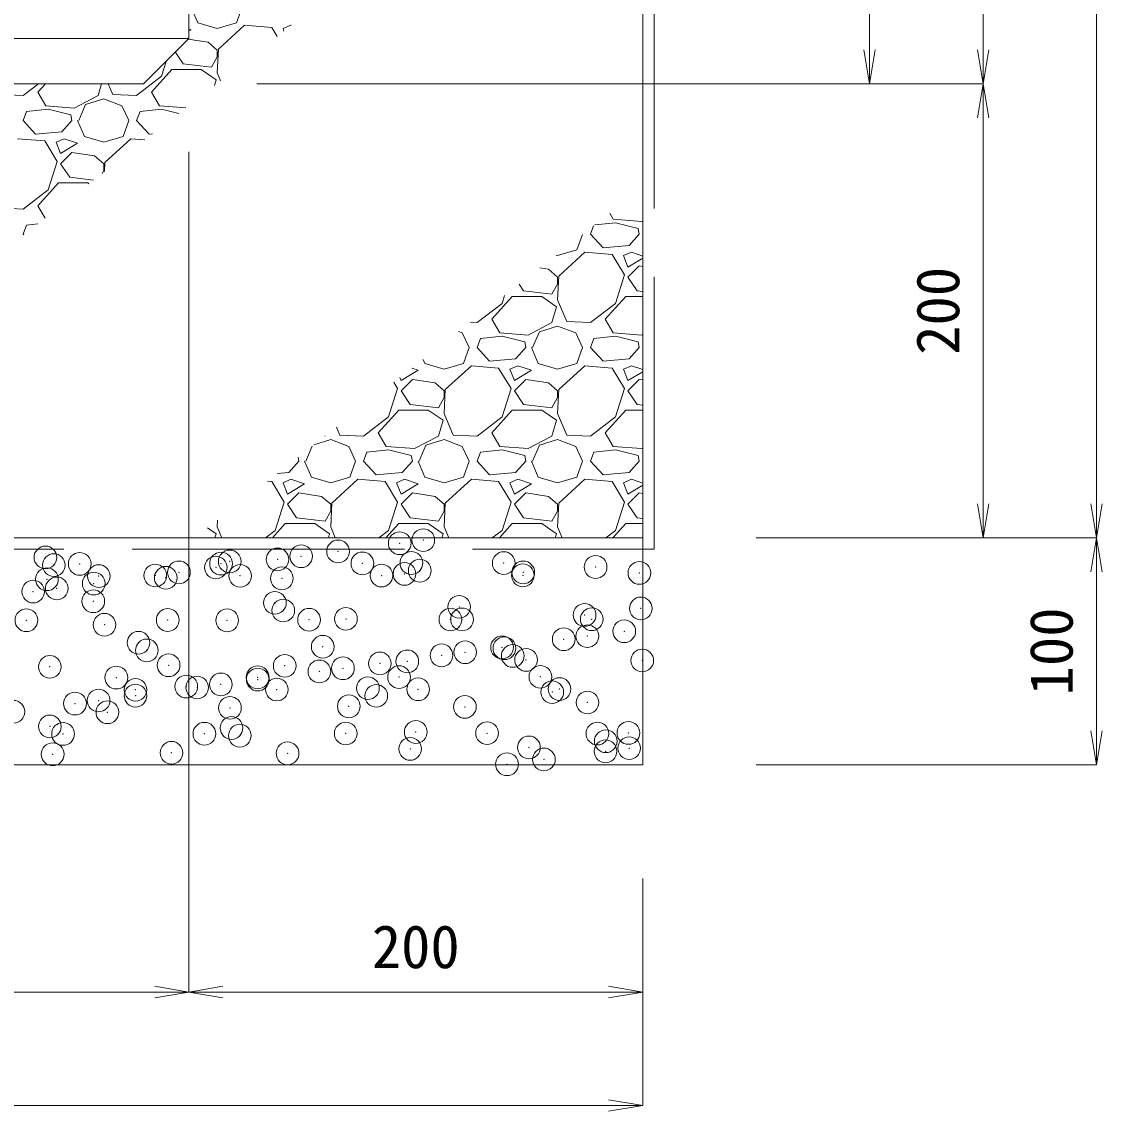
# Model space of a CAD drawing. Units: millimetres at full size, sheet at 1:20. Extents: x 0 to 23340, y -4498 to 8520.
# Drawn here: x 5103.9 to 5580, y 6243.7 to 6723.5 of the extents above; entities that cross this region are included whole.
import ezdxf
from ezdxf.enums import TextEntityAlignment as Align

# ---------------------------------------------------------------- set-up
doc = ezdxf.new("R2010")
doc.units = ezdxf.units.MM
doc.header["$LTSCALE"] = 20
doc.header["$PDMODE"] = 32
doc.header["$PDSIZE"] = 10
doc.linetypes.add('DASHED', pattern=[7.5, 6, -1.5])
for name, color, linetype, lineweight in [('KIJUN', 5, 'Continuous', 5), ('SUNPO', 3, 'Continuous', 13), ('TITLE', 7, 'Continuous', 13), ('ﾊｯﾁﾝｸﾞ', 7, 'Continuous', 5)]:
    doc.layers.add(name, color=color, linetype=linetype, lineweight=lineweight)
doc.styles.add('ＭＳ ゴシック', font='')
doc.styles.get('ＭＳ ゴシック').set_extended_font_data('MS Gothic')

# ---------------------------------------------------------------- blocks, each defined once
blk = doc.blocks.new('open_arrow')
at = {"color": 0, "linetype": 'Continuous', "lineweight": -2}
blk.add_lwpolyline([(7.5, 1.25), (0, 0), (7.5, -1.25)], dxfattribs=at)

msp = doc.modelspace()

# ---------------------------------------------------------------- linework, layer by layer
at = {"layer": 'KIJUN', "color": 7, "lineweight": 13}
msp.add_line((4757.48, 6716.2), (5177.48, 6716.2), dxfattribs=at)
msp.add_lwpolyline([(4845.42, 6834.04), (4817.48, 7481.2), (4844.48, 7546.2), (4842.48, 7586.2), (4806.48, 7606.2), (4802.48, 7681.2), (4760.48, 7681.2), (4757.48, 7678.2), (4757.48, 6716.2), (4777.48, 6696.2), (5157.48, 6696.2), (5177.48, 6716.2), (5177.48, 7678.2), (5174.48, 7681.2), (5132.48, 7681.2), (5128.48, 7606.2), (5092.48, 7586.2), (5090.48, 7546.2), (5117.48, 7481.2), (5089.55, 6834.04)], dxfattribs=at)
at = {"layer": 'KIJUN', "color": 7, "linetype": 'DASHED', "lineweight": 13}
msp.add_lwpolyline([(4757.48, 7501.2), (4552.48, 7501.2), (4552.48, 6491.2), (5382.48, 6491.2), (5382.48, 7501.2), (5177.48, 7501.2)], dxfattribs=at)
at = {"layer": 'KIJUN', "color": 7, "lineweight": 13}
for points in [[(5177.48, 7496.2), (5177.48, 6716.2), (5157.48, 6696.2), (4777.48, 6696.2), (4757.48, 6716.2), (4757.48, 7496.2), (4557.48, 7496.2), (4557.48, 6496.2), (5377.48, 6496.2), (5377.48, 7496.2)], [(5377.48, 6496.2), (4557.48, 6496.2), (4557.48, 6396.2), (5377.48, 6396.2)]]:
    msp.add_lwpolyline(points, close=True, dxfattribs=at)
at = {"layer": 'SUNPO'}
for p, q in [((5527.48, 6696.2), (5527.48, 7681.2)), ((5577.48, 6496.2), (5577.48, 7681.2)), ((5477.48, 7496.2), (5477.48, 6696.2)), ((5207.48, 6696.2), (5477.48, 6696.2)), ((5207.48, 6696.2), (5527.48, 6696.2)), ((5207.48, 6696.2), (5527.48, 6696.2)), ((5527.48, 6696.2), (5527.48, 6496.2)), ((5177.48, 6666.2), (5177.48, 6296.2)), ((5177.48, 6666.2), (5177.48, 6296.2)), ((5427.48, 6496.2), (5527.48, 6496.2)), ((5427.48, 6496.2), (5577.48, 6496.2)), ((5427.48, 6496.2), (5577.48, 6496.2)), ((5577.48, 6396.2), (5577.48, 6496.2)), ((5427.48, 6396.2), (5577.48, 6396.2)), ((5377.48, 6346.2), (5377.48, 6296.2)), ((5377.48, 6346.2), (5377.48, 6246.2)), ((4757.48, 6296.2), (5177.48, 6296.2)), ((5177.48, 6296.2), (5377.48, 6296.2)), ((4557.48, 6246.2), (5377.48, 6246.2))]:
    msp.add_line(p, q, dxfattribs=at)
at = {"layer": 'TITLE'}
for p in [(5270.41, 6493.83), (5280.82, 6495.2), (5114.31, 6487.6), (5216.57, 6486.74), (5226.98, 6488.11), (5243.24, 6490.25), (5118, 6484.22), (5129.4, 6484.75), (5189.4, 6483.16), (5191.68, 6484.86), (5195.52, 6485.83), (5253.96, 6484.97), (5275.55, 6485.15), (5316.25, 6485.09), (5356.76, 6483.38), (5114.98, 6477.97), (5137.83, 6479.37), (5162.73, 6479.65), (5167.33, 6478.64), (5173.15, 6481.02), (5200.11, 6479.49), (5218.49, 6478.39), (5262.4, 6479.6), (5272.51, 6480.34), (5279.23, 6481.77), (5324.68, 6479.71), (5324.86, 6481.01), (5376.02, 6480.76), (5108.9, 6472.57), (5119.31, 6473.94), (5135.57, 6476.08), (5135.4, 6468.28), (5215.42, 6467.59), (5219.11, 6464.21), (5296.63, 6465.82), (5376.66, 6465.14), (5105.91, 6459.92), (5140.35, 6457.94), (5168.19, 6460.03), (5194.37, 6459.89), (5230.48, 6460.15), (5246.72, 6460.55), (5292.76, 6460.26), (5297.88, 6460.31), (5351.9, 6462.25), (5355.04, 6460.37), (5369.35, 6455.07), (5155.3, 6450.04), (5342.68, 6451.56), (5353.09, 6452.93), (5158.99, 6446.66), (5236.51, 6448.27), (5288.85, 6444.47), (5299.26, 6445.84), (5315.52, 6447.98), (5316.54, 6447.58), (5320.23, 6444.2), (5116.24, 6439.43), (5168.59, 6440.1), (5219.75, 6439.86), (5245.42, 6438.76), (5261.68, 6440.9), (5273.77, 6441.8), (5326.12, 6442.47), (5377.28, 6442.22), (5145.55, 6434.67), (5207.83, 6434.78), (5235.01, 6437.39), (5270.12, 6434.89), (5332.4, 6435.01), (5153.98, 6429.29), (5176.39, 6430.72), (5181.17, 6430.3), (5191.59, 6431.67), (5207.84, 6433.81), (5216.27, 6429.41), (5256.42, 6430.03), (5278.55, 6429.52), (5340.83, 6429.63), (5137.75, 6424.58), (5154.01, 6426.72), (5260.1, 6426.65), (5337.63, 6428.26), (5100.17, 6419.63), (5127.34, 6423.21), (5195.63, 6421.35), (5247.98, 6422.02), (5299.14, 6421.77), (5353.16, 6423.72), (5141.61, 6419.4), (5116.27, 6413.16), (5184.35, 6409.95), (5196.29, 6412.48), (5246.63, 6410.06), (5277.5, 6410.71), (5308.91, 6410.18), (5357.53, 6410.02), (5371.19, 6410.29), (5122.06, 6409.84), (5199.98, 6409.1), (5361.22, 6406.64), (5117.5, 6400.9), (5169.85, 6401.56), (5221.01, 6401.32), (5275.03, 6403.27), (5327.38, 6403.93), (5361.12, 6402.2), (5371.53, 6403.58), (5317.7, 6396.49), (5333.96, 6398.63)]:
    msp.add_point(p, dxfattribs=at)
at = {"layer": 'ﾊｯﾁﾝｸﾞ'}
for p, q in [((5178.5, 6730), (5181.5, 6723)), ((5198.5, 6723), (5201, 6730)), ((5181.5, 6723), (5190, 6720.5)), ((5190, 6720.5), (5198.5, 6723)), ((5202, 6722), (5190.5, 6711.5)), ((5214, 6721), (5202, 6722)), ((5222.5, 6722), (5219, 6720.5)), ((5222.65, 6721.95), (5222.5, 6722)), ((5178.5, 6720), (5177.48, 6720.34)), ((5177.48, 6719.39), (5178.5, 6720)), ((5216.41, 6717.06), (5214, 6721)), ((5219, 6720.5), (5219.43, 6719.43)), ((5186, 6714.5), (5177.12, 6715.83)), ((5190, 6711), (5186, 6714.5)), ((5171.52, 6710.23), (5175, 6705)), ((5187.5, 6703.5), (5190, 6708)), ((5190.5, 6711.5), (5190, 6701)), ((5190, 6708), (5190, 6711)), ((5165.5, 6699.5), (5167.72, 6706.43)), ((5175, 6705), (5187.5, 6703.5)), ((5154.5, 6691), (5165.5, 6699.5)), ((5161, 6692.5), (5170, 6702.5)), ((5170, 6702.5), (5183, 6702.5)), ((5183, 6702.5), (5189.5, 6698)), ((5190, 6701), (5191.46, 6697.54)), ((5104.5, 6691), (5111.22, 6696.2)), ((5111, 6692.5), (5114.33, 6696.2)), ((5138.98, 6696.2), (5137.5, 6691)), ((5142.02, 6696.2), (5144, 6691.5)), ((5189.5, 6698), (5188.77, 6695.43)), ((5094, 6691.5), (5104.5, 6691)), ((5114.5, 6686.5), (5111, 6692.5)), ((5137.5, 6691), (5127, 6685.5)), ((5132, 6687), (5140, 6689.5)), ((5140, 6689.5), (5148, 6686.5)), ((5144, 6691.5), (5154.5, 6691)), ((5164.5, 6686.5), (5161, 6692.5)), ((5104.5, 6680), (5106, 6684)), ((5115.5, 6685), (5106, 6684)), ((5127, 6685.5), (5114.5, 6686.5)), ((5125.5, 6682.5), (5115.5, 6685)), ((5129, 6680), (5132, 6687)), ((5148, 6686.5), (5151, 6680)), ((5154.5, 6680), (5156, 6684)), ((5165.5, 6685), (5156, 6684)), ((5176.16, 6685.57), (5164.5, 6686.5)), ((5173.03, 6683.12), (5165.5, 6685)), ((5110, 6674), (5104.5, 6680)), ((5126, 6680), (5121.5, 6675)), ((5126, 6680), (5125.5, 6682.5)), ((5128.5, 6680), (5131.5, 6673)), ((5148.5, 6673), (5151, 6680)), ((5160, 6674), (5154.5, 6680)), ((5121.5, 6675), (5110, 6674)), ((5161.54, 6674.13), (5160, 6674)), ((5114, 6671), (5102, 6672)), ((5119.5, 6662), (5114, 6671)), ((5122.5, 6672), (5119, 6670.5)), ((5119, 6670.5), (5121, 6665.5)), ((5121, 6665.5), (5128.5, 6670)), ((5128.5, 6670), (5122.5, 6672)), ((5131.5, 6673), (5140, 6670.5)), ((5140, 6670.5), (5148.5, 6673)), ((5152, 6672), (5140.5, 6661.5)), ((5158.16, 6671.49), (5152, 6672)), ((5126, 6666), (5121, 6661)), ((5136, 6664.5), (5126, 6666)), ((5140, 6661), (5136, 6664.5)), ((5115.5, 6649.5), (5119.5, 6662)), ((5121, 6661), (5125, 6655)), ((5140, 6658), (5140, 6661)), ((5140.5, 6661.5), (5140.31, 6657.52)), ((5125, 6655), (5135.48, 6653.74)), ((5139.29, 6656.72), (5140, 6658)), ((5111, 6642.5), (5120, 6652.5)), ((5120, 6652.5), (5133, 6652.5)), ((5133, 6652.5), (5133.47, 6652.17)), ((5104.5, 6641), (5115.5, 6649.5)), ((5094, 6641.5), (5104.5, 6641)), ((5114.17, 6637.07), (5111, 6642.5)), ((5364.5, 6636.5), (5362.94, 6639.17)), ((5377, 6635.5), (5364.5, 6636.5)), ((5377.48, 6635.75), (5377, 6635.5)), ((5104.5, 6630), (5106, 6634)), ((5110.91, 6634.52), (5106, 6634)), ((5354.5, 6630), (5355.86, 6633.63)), ((5365.5, 6635), (5356.38, 6634.04)), ((5375.5, 6632.5), (5365.5, 6635)), ((5376, 6630), (5375.5, 6632.5)), ((5104.77, 6629.71), (5104.5, 6630)), ((5348.5, 6623), (5350.92, 6629.76)), ((5360, 6624), (5354.5, 6630)), ((5376, 6630), (5371.5, 6625)), ((5340, 6620.5), (5348.5, 6623)), ((5352, 6622), (5340.5, 6611.5)), ((5364, 6621), (5352, 6622)), ((5371.5, 6625), (5360, 6624)), ((5372.5, 6622), (5369, 6620.5)), ((5377.48, 6620.34), (5372.5, 6622)), ((5339.33, 6620.7), (5340, 6620.5)), ((5369.5, 6612), (5364, 6621)), ((5369, 6620.5), (5371, 6615.5)), ((5371, 6615.5), (5377.48, 6619.39)), ((5336, 6614.5), (5332.15, 6615.08)), ((5340, 6611), (5336, 6614.5)), ((5365.5, 6599.5), (5369.5, 6612)), ((5376, 6616), (5371, 6611)), ((5377.48, 6615.78), (5376, 6616)), ((5323.03, 6607.95), (5325, 6605)), ((5337.5, 6603.5), (5340, 6608)), ((5340.5, 6611.5), (5340, 6601)), ((5340, 6608), (5340, 6611)), ((5371, 6611), (5375, 6605)), ((5311, 6592.5), (5320, 6602.5)), ((5315.5, 6599.5), (5316.59, 6602.91)), ((5320, 6602.5), (5333, 6602.5)), ((5325, 6605), (5337.5, 6603.5)), ((5333, 6602.5), (5339.5, 6598)), ((5361, 6592.5), (5370, 6602.5)), ((5370, 6602.5), (5377.48, 6602.5)), ((5375, 6605), (5377.48, 6604.7)), ((5304.5, 6591), (5315.5, 6599.5)), ((5339.5, 6598), (5337.5, 6591)), ((5340, 6601), (5344, 6591.5)), ((5354.5, 6591), (5365.5, 6599.5)), ((5314.5, 6586.5), (5311, 6592.5)), ((5364.5, 6586.5), (5361, 6592.5)), ((5301.55, 6591.14), (5304.5, 6591)), ((5337.5, 6591), (5327, 6585.5)), ((5332, 6587), (5340, 6589.5)), ((5340, 6589.5), (5348, 6586.5)), ((5344, 6591.5), (5354.5, 6591)), ((5296.39, 6587.1), (5298, 6586.5)), ((5298, 6586.5), (5301, 6580)), ((5304.5, 6580), (5306, 6584)), ((5315.5, 6585), (5306, 6584)), ((5327, 6585.5), (5314.5, 6586.5)), ((5325.5, 6582.5), (5315.5, 6585)), ((5329, 6580), (5332, 6587)), ((5348, 6586.5), (5351, 6580)), ((5354.5, 6580), (5356, 6584)), ((5365.5, 6585), (5356, 6584)), ((5377, 6585.5), (5364.5, 6586.5)), ((5375.5, 6582.5), (5365.5, 6585)), ((5377.48, 6585.75), (5377, 6585.5)), ((5298.5, 6573), (5301, 6580)), ((5310, 6574), (5304.5, 6580)), ((5326, 6580), (5321.5, 6575)), ((5326, 6580), (5325.5, 6582.5)), ((5328.5, 6580), (5331.5, 6573)), ((5348.5, 6573), (5351, 6580)), ((5360, 6574), (5354.5, 6580)), ((5376, 6580), (5371.5, 6575)), ((5376, 6580), (5375.5, 6582.5)), ((5280.71, 6574.83), (5281.5, 6573)), ((5321.5, 6575), (5310, 6574)), ((5371.5, 6575), (5360, 6574)), ((5271, 6565.5), (5278.5, 6570)), ((5278.5, 6570), (5275.72, 6570.93)), ((5281.5, 6573), (5290, 6570.5)), ((5290, 6570.5), (5298.5, 6573)), ((5302, 6572), (5290.5, 6561.5)), ((5314, 6571), (5302, 6572)), ((5319.5, 6562), (5314, 6571)), ((5322.5, 6572), (5319, 6570.5)), ((5319, 6570.5), (5321, 6565.5)), ((5321, 6565.5), (5328.5, 6570)), ((5328.5, 6570), (5322.5, 6572)), ((5331.5, 6573), (5340, 6570.5)), ((5340, 6570.5), (5348.5, 6573)), ((5352, 6572), (5340.5, 6561.5)), ((5364, 6571), (5352, 6572)), ((5369.5, 6562), (5364, 6571)), ((5372.5, 6572), (5369, 6570.5)), ((5369, 6570.5), (5371, 6565.5)), ((5371, 6565.5), (5377.48, 6569.39)), ((5377.48, 6570.34), (5372.5, 6572)), ((5269.5, 6562), (5267.82, 6564.75)), ((5270.47, 6566.82), (5271, 6565.5)), ((5276, 6566), (5271, 6561)), ((5286, 6564.5), (5276, 6566)), ((5290, 6561), (5286, 6564.5)), ((5326, 6566), (5321, 6561)), ((5336, 6564.5), (5326, 6566)), ((5340, 6561), (5336, 6564.5)), ((5376, 6566), (5371, 6561)), ((5377.48, 6565.78), (5376, 6566)), ((5265.5, 6549.5), (5269.5, 6562)), ((5271, 6561), (5275, 6555)), ((5290.5, 6561.5), (5290, 6551)), ((5290, 6558), (5290, 6561)), ((5315.5, 6549.5), (5319.5, 6562)), ((5321, 6561), (5325, 6555)), ((5340.5, 6561.5), (5340, 6551)), ((5340, 6558), (5340, 6561)), ((5365.5, 6549.5), (5369.5, 6562)), ((5371, 6561), (5375, 6555)), ((5275, 6555), (5287.5, 6553.5)), ((5287.5, 6553.5), (5290, 6558)), ((5325, 6555), (5337.5, 6553.5)), ((5337.5, 6553.5), (5340, 6558)), ((5375, 6555), (5377.48, 6554.7)), ((5254.5, 6541), (5265.5, 6549.5)), ((5261, 6542.5), (5270, 6552.5)), ((5270, 6552.5), (5283, 6552.5)), ((5283, 6552.5), (5289.5, 6548)), ((5290, 6551), (5294, 6541.5)), ((5304.5, 6541), (5315.5, 6549.5)), ((5311, 6542.5), (5320, 6552.5)), ((5320, 6552.5), (5333, 6552.5)), ((5333, 6552.5), (5339.5, 6548)), ((5340, 6551), (5344, 6541.5)), ((5354.5, 6541), (5365.5, 6549.5)), ((5361, 6542.5), (5370, 6552.5)), ((5370, 6552.5), (5377.48, 6552.5)), ((5242.54, 6544.97), (5244, 6541.5)), ((5289.5, 6548), (5287.5, 6541)), ((5339.5, 6548), (5337.5, 6541)), ((5237.5, 6541), (5237.41, 6540.95)), ((5237.51, 6541.03), (5237.5, 6541)), ((5244, 6541.5), (5254.5, 6541)), ((5264.5, 6536.5), (5261, 6542.5)), ((5287.5, 6541), (5277, 6535.5)), ((5294, 6541.5), (5304.5, 6541)), ((5314.5, 6536.5), (5311, 6542.5)), ((5337.5, 6541), (5327, 6535.5)), ((5344, 6541.5), (5354.5, 6541)), ((5364.5, 6536.5), (5361, 6542.5)), ((5229, 6530), (5231.82, 6536.58)), ((5232.6, 6537.19), (5240, 6539.5)), ((5240, 6539.5), (5248, 6536.5)), ((5248, 6536.5), (5251, 6530)), ((5265.5, 6535), (5256, 6534)), ((5277, 6535.5), (5264.5, 6536.5)), ((5275.5, 6532.5), (5265.5, 6535)), ((5279, 6530), (5282, 6537)), ((5282, 6537), (5290, 6539.5)), ((5290, 6539.5), (5298, 6536.5)), ((5298, 6536.5), (5301, 6530)), ((5315.5, 6535), (5306, 6534)), ((5327, 6535.5), (5314.5, 6536.5)), ((5325.5, 6532.5), (5315.5, 6535)), ((5329, 6530), (5332, 6537)), ((5332, 6537), (5340, 6539.5)), ((5340, 6539.5), (5348, 6536.5)), ((5348, 6536.5), (5351, 6530)), ((5365.5, 6535), (5356, 6534)), ((5377, 6535.5), (5364.5, 6536.5)), ((5375.5, 6532.5), (5365.5, 6535)), ((5377.48, 6535.75), (5377, 6535.5)), ((5226, 6530), (5225.65, 6531.75)), ((5254.5, 6530), (5256, 6534)), ((5276, 6530), (5275.5, 6532.5)), ((5304.5, 6530), (5306, 6534)), ((5326, 6530), (5325.5, 6532.5)), ((5354.5, 6530), (5356, 6534)), ((5376, 6530), (5375.5, 6532.5)), ((5226, 6530), (5221.5, 6525)), ((5228.5, 6530), (5231.5, 6523)), ((5248.5, 6523), (5251, 6530)), ((5260, 6524), (5254.5, 6530)), ((5276, 6530), (5271.5, 6525)), ((5278.5, 6530), (5281.5, 6523)), ((5298.5, 6523), (5301, 6530)), ((5310, 6524), (5304.5, 6530)), ((5326, 6530), (5321.5, 6525)), ((5328.5, 6530), (5331.5, 6523)), ((5348.5, 6523), (5351, 6530)), ((5360, 6524), (5354.5, 6530)), ((5376, 6530), (5371.5, 6525)), ((5214, 6521), (5212.11, 6521.16)), ((5219.5, 6512), (5214, 6521)), ((5221.5, 6525), (5216.46, 6524.56)), ((5222.5, 6522), (5219, 6520.5)), ((5219, 6520.5), (5221, 6515.5)), ((5228.5, 6520), (5222.5, 6522)), ((5231.5, 6523), (5240, 6520.5)), ((5240, 6520.5), (5248.5, 6523)), ((5252, 6522), (5240.5, 6511.5)), ((5264, 6521), (5252, 6522)), ((5271.5, 6525), (5260, 6524)), ((5269.5, 6512), (5264, 6521)), ((5272.5, 6522), (5269, 6520.5)), ((5269, 6520.5), (5271, 6515.5)), ((5278.5, 6520), (5272.5, 6522)), ((5281.5, 6523), (5290, 6520.5)), ((5290, 6520.5), (5298.5, 6523)), ((5302, 6522), (5290.5, 6511.5)), ((5314, 6521), (5302, 6522)), ((5321.5, 6525), (5310, 6524)), ((5319.5, 6512), (5314, 6521)), ((5322.5, 6522), (5319, 6520.5)), ((5319, 6520.5), (5321, 6515.5)), ((5328.5, 6520), (5322.5, 6522)), ((5331.5, 6523), (5340, 6520.5)), ((5340, 6520.5), (5348.5, 6523)), ((5352, 6522), (5340.5, 6511.5)), ((5364, 6521), (5352, 6522)), ((5371.5, 6525), (5360, 6524)), ((5369.5, 6512), (5364, 6521)), ((5372.5, 6522), (5369, 6520.5)), ((5369, 6520.5), (5371, 6515.5)), ((5377.48, 6520.34), (5372.5, 6522)), ((5221, 6515.5), (5228.5, 6520)), ((5226, 6516), (5221, 6511)), ((5236, 6514.5), (5226, 6516)), ((5271, 6515.5), (5278.5, 6520)), ((5276, 6516), (5271, 6511)), ((5286, 6514.5), (5276, 6516)), ((5321, 6515.5), (5328.5, 6520)), ((5326, 6516), (5321, 6511)), ((5336, 6514.5), (5326, 6516)), ((5371, 6515.5), (5377.48, 6519.39)), ((5376, 6516), (5371, 6511)), ((5377.48, 6515.78), (5376, 6516)), ((5215.5, 6499.5), (5219.5, 6512)), ((5221, 6511), (5225, 6505)), ((5240, 6511), (5236, 6514.5)), ((5240.5, 6511.5), (5240, 6501)), ((5240, 6508), (5240, 6511)), ((5265.5, 6499.5), (5269.5, 6512)), ((5271, 6511), (5275, 6505)), ((5290, 6511), (5286, 6514.5)), ((5290.5, 6511.5), (5290, 6501)), ((5290, 6508), (5290, 6511)), ((5315.5, 6499.5), (5319.5, 6512)), ((5321, 6511), (5325, 6505)), ((5340, 6511), (5336, 6514.5)), ((5340.5, 6511.5), (5340, 6501)), ((5340, 6508), (5340, 6511)), ((5365.5, 6499.5), (5369.5, 6512)), ((5371, 6511), (5375, 6505)), ((5237.5, 6503.5), (5240, 6508)), ((5287.5, 6503.5), (5290, 6508)), ((5337.5, 6503.5), (5340, 6508)), ((5190.14, 6503.97), (5190, 6501)), ((5214.33, 6496.2), (5220, 6502.5)), ((5220, 6502.5), (5233, 6502.5)), ((5225, 6505), (5237.5, 6503.5)), ((5233, 6502.5), (5239.5, 6498)), ((5264.33, 6496.2), (5270, 6502.5)), ((5270, 6502.5), (5283, 6502.5)), ((5275, 6505), (5287.5, 6503.5)), ((5283, 6502.5), (5289.5, 6498)), ((5314.33, 6496.2), (5320, 6502.5)), ((5320, 6502.5), (5333, 6502.5)), ((5325, 6505), (5337.5, 6503.5)), ((5333, 6502.5), (5339.5, 6498)), ((5364.33, 6496.2), (5370, 6502.5)), ((5370, 6502.5), (5377.48, 6502.5)), ((5375, 6505), (5377.48, 6504.7)), ((5185.79, 6500.57), (5189.5, 6498)), ((5189.5, 6498), (5188.98, 6496.2)), ((5190, 6501), (5192.02, 6496.2)), ((5211.22, 6496.2), (5215.5, 6499.5)), ((5239.5, 6498), (5238.98, 6496.2)), ((5240, 6501), (5242.02, 6496.2)), ((5261.22, 6496.2), (5265.5, 6499.5)), ((5289.5, 6498), (5288.98, 6496.2)), ((5290, 6501), (5292.02, 6496.2)), ((5311.22, 6496.2), (5315.5, 6499.5)), ((5339.5, 6498), (5338.98, 6496.2)), ((5340, 6501), (5342.02, 6496.2)), ((5361.22, 6496.2), (5365.5, 6499.5))]:
    msp.add_line(p, q, dxfattribs=at)

# ---------------------------------------------------------------- block references
at = {"layer": 'SUNPO', "xscale": 2, "yscale": 2}
for p, rotation in [((5477.48, 6696.2), 90), ((5527.48, 6696.2), 90), ((5527.48, 6696.2), 270), ((5527.48, 6496.2), 90), ((5577.48, 6496.2), 90), ((5577.48, 6496.2), 270), ((5577.48, 6396.2), 90), ((5177.48, 6296.2), 180), ((5377.48, 6296.2), 180), ((5377.48, 6246.2), 180)]:
    msp.add_blockref('open_arrow', p, dxfattribs=dict(at, rotation=rotation))
msp.add_blockref('open_arrow', (5177.48, 6296.2), dxfattribs=at)

# ---------------------------------------------------------------- texts
at = {"layer": 'SUNPO', "style": 'ＭＳ ゴシック'}
for s, p in [('200', (5507.48, 6596.2)), ('100', (5557.48, 6446.2))]:
    msp.add_text(s, height=18.99, rotation=90, dxfattribs=at).set_placement(p, align=Align.MIDDLE_CENTER)
msp.add_text('200', height=18.99, dxfattribs=at).set_placement((5277.48, 6316.2), align=Align.MIDDLE_CENTER)

doc.saveas('drawing.dxf')
